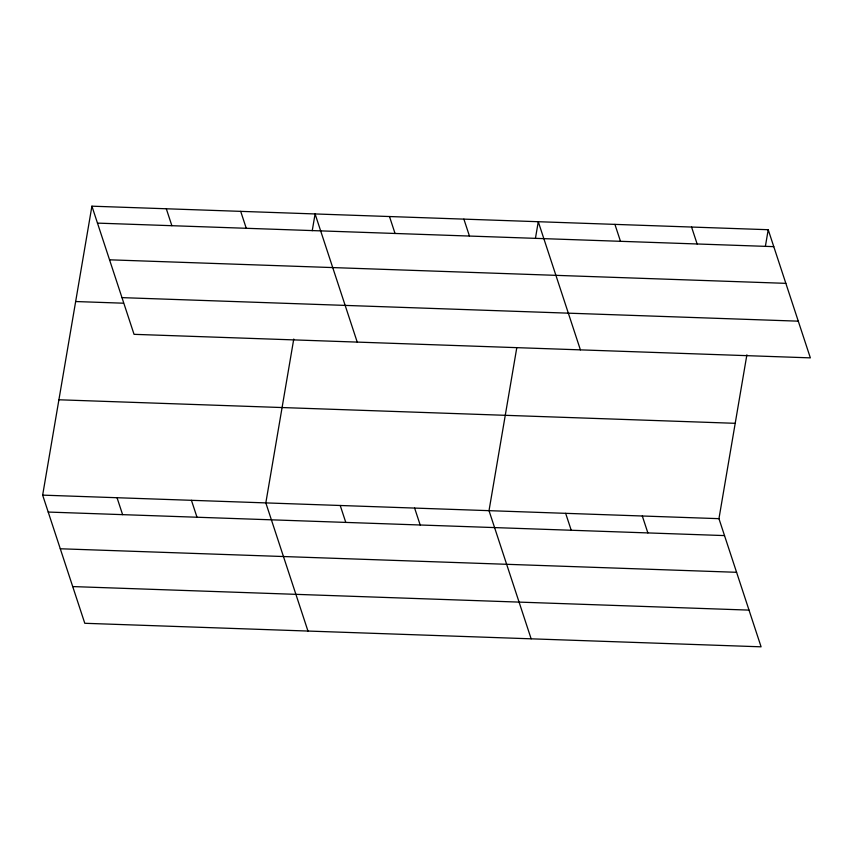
<?xml version="1.0" encoding="UTF-8"?>
<svg xmlns="http://www.w3.org/2000/svg" width="853" height="853" viewBox="0 0 853 853"><rect width="100%" height="100%" fill="white"/><g stroke="black" fill="none" stroke-linecap="round" stroke-linejoin="round"><path stroke-width="1.28" d="M746.887 354.805L718.951 518.667L761.089 646.819L84.788 623.287L42.65 495.135L91.911 206.181L768.212 229.713L810.35 357.865L134.049 334.333L91.911 206.181M293.763 339.036L265.827 502.897L307.965 631.049M312.241 230.705L315.088 213.943L357.226 342.096M516.726 348.088L489.014 510.67L531.142 638.812M535.417 238.467L538.275 221.716L580.403 349.869M765.365 246.464L768.212 229.713M97.477 223.113L773.778 246.645M109.547 259.813L785.848 283.345M121.979 297.633L798.28 321.165M75.65 301.536L123.482 303.199M58.91 399.78L735.211 423.312M42.65 495.135L718.951 518.667M48.216 512.056L724.517 535.588M60.286 548.767L736.587 572.299M72.718 586.576L749.019 610.108M691.57 227.047L697.136 243.979M614.917 224.382L620.483 241.303M642.309 516.001L647.875 532.922M565.656 513.335L571.222 530.257M463.883 219.125L469.449 236.057M389.49 216.534L395.046 233.466M414.622 508.079L420.188 525M340.219 505.488L345.785 522.409M240.695 211.363L246.261 228.284M166.303 208.772L171.869 225.693M191.435 500.306L197 517.238M117.042 497.725L122.608 514.647"/></g></svg>
